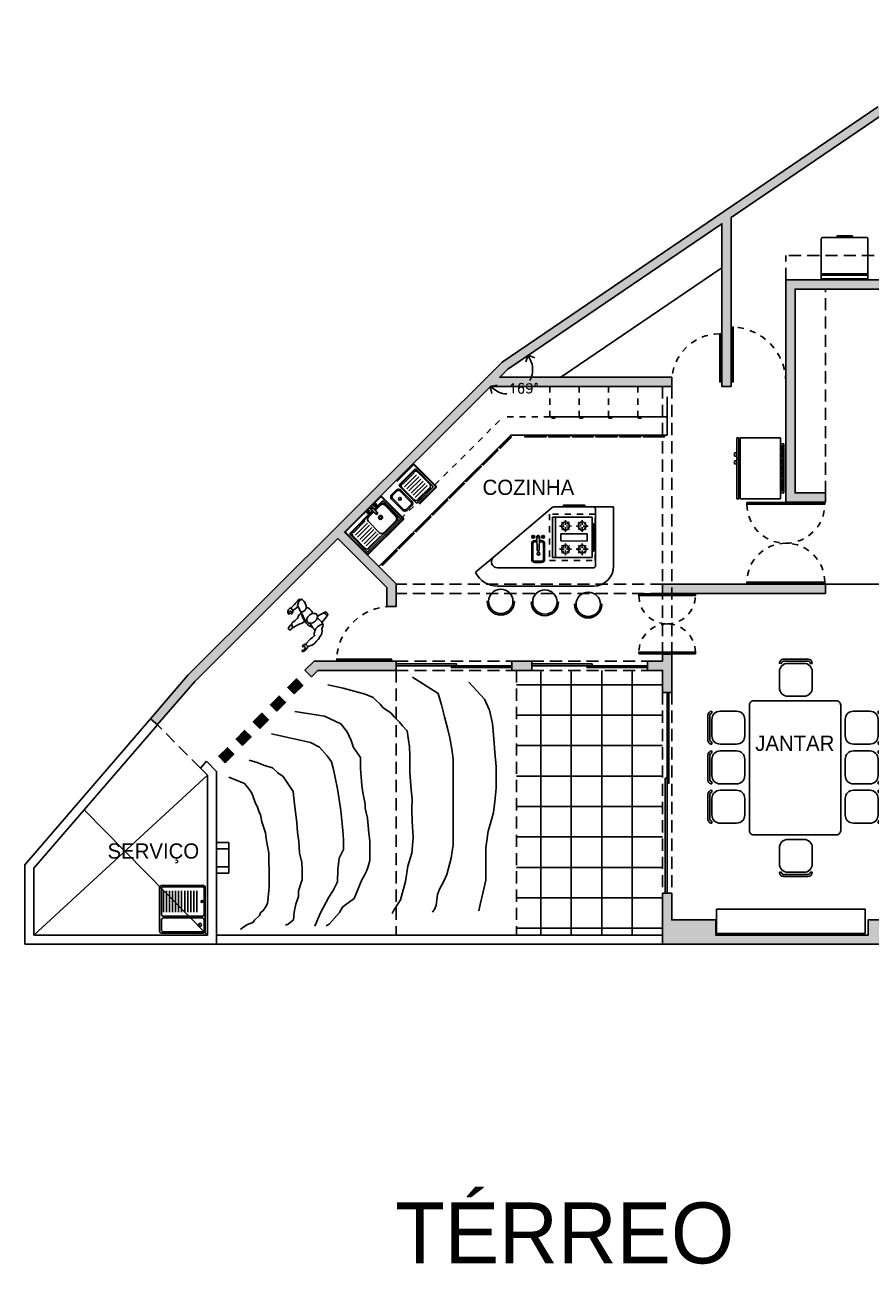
# Model space of a CAD drawing. Extents: x 2414.5 to 2499.6, y 2435.1 to 2467.4.
# Drawn here: x 2414.46 to 2428.36, y 2435.08 to 2455.44 of the extents above; entities that cross this region are included whole.
import ezdxf

# ---------------------------------------------------------------- set-up
doc = ezdxf.new("R2010")
doc.units = 0
doc.header["$LTSCALE"] = 4
doc.header["$MEASUREMENT"] = 0
doc.header["$PDMODE"] = 35
doc.header["$PDSIZE"] = 0.24
doc.linetypes.add('HIDDEN2', pattern=[0.1875, 0.125, -0.0625])
doc.linetypes.add('OCULTA1', pattern=[0.15, 0.1, -0.05])
doc.layers.get('0').update_dxf_attribs({"linetype": 'CONTINUOUS'})
doc.layers.get('Defpoints').update_dxf_attribs({"linetype": 'CONTINUOUS'})
for name, color, linetype in [('AMBIENTE', 7, 'CONTINUOUS'), ('calidad', 251, 'CONTINUOUS'), ('cotas', 7, 'CONTINUOUS'), ('MOBI', 7, 'CONTINUOUS'), ('MUE', 7, 'CONTINUOUS'), ('MUEBLES', 7, 'CONTINUOUS'), ('Muros', 2, 'CONTINUOUS'), ('Pisos', 8, 'CONTINUOUS'), ('PUERTA', 7, 'CONTINUOUS'), ('SANI', 7, 'CONTINUOUS')]:
    doc.layers.add(name, color=color, linetype=linetype)
doc.styles.add('INCESED901 NDLT BT', font='')
doc.styles.add('ROMANS', font='ROMANS.SHX')
doc.styles.get('INCESED901 NDLT BT').set_extended_font_data('Incised901 NdIt BT')
doc.dimstyles.new('1-100', dxfattribs={"dimtxt": 0.16, "dimasz": 0.16, "dimexe": 0, "dimexo": 0, "dimgap": 0.05, "dimtad": 0, "dimtih": 1, "dimtoh": 1, "dimzin": 1, "dimdsep": 46, "dimtxsty": 'ROMANS', "dimblk": 'OPEN90', "dimcen": 0, "dimse1": 1, "dimse2": 1, "dimclrd": 7, "dimclre": 7, "dimclrt": 2, "dimadec": 0, "dimazin": 0, "dimtfac": 1, "dimtofl": 0, "dimtmove": 0, "dimatfit": 3, "dimldrblk": 'OPEN90', "dimfxl": 1, "dimtolj": 1, "dimtzin": 1, "dimarcsym": 0})

# ---------------------------------------------------------------- blocks, each defined once
blk = doc.blocks.new('CHAIR')
at = {"layer": 'MOBI'}
for p, q in [((0.574, -0.186), (0.551, -0.21)), ((0.574, -0.186), (0.551, -0.21)), ((0.551, -0.258), (0.267, -0.547)), ((0.267, -0.547), (0.551, -0.258)), ((0.575, -0.282), (0.291, -0.57)), ((0.291, -0.57), (0.575, -0.282)), ((0.196, -0.571), (0.219, -0.547)), ((0.196, -0.571), (0.219, -0.547))]:
    blk.add_line(p, q, dxfattribs=at)
for points in [[(-0.093, -0.287, -0.414214), (-0.095, -0.096), (0.095, 0.096, -0.414214), (0.286, 0.098), (0.478, -0.092, -0.414214), (0.48, -0.282), (0.29, -0.475, -0.414214), (0.099, -0.476)], [(0.286, 0.098, 0.414214), (0.095, 0.096), (-0.095, -0.096, 0.414214), (-0.093, -0.287), (0.099, -0.476, 0.414214), (0.29, -0.475), (0.48, -0.282, 0.414214), (0.478, -0.092)]]:
    blk.add_lwpolyline(points, format="xyb", close=True, dxfattribs=at)
for centre, radius, start, end in [((0.527, -0.234), 0.0675, 315.4707, 45.4707), ((0.527, -0.234), 0.0675, 315.4707, 45.4707), ((0.527, -0.234), 0.0338, 315.4707, 45.4707), ((0.527, -0.234), 0.0338, 315.4707, 45.4707), ((0.243, -0.523), 0.0675, 225.4707, 315.4707), ((0.243, -0.523), 0.0675, 225.4707, 315.4707), ((0.243, -0.523), 0.0338, 225.4707, 315.4707), ((0.243, -0.523), 0.0338, 225.4707, 315.4707)]:
    blk.add_arc(centre, radius, start, end, dxfattribs=at)
blk = doc.blocks.new('_OPEN90')
at = {"color": 0, "linetype": 'ByBlock'}
for p, q in [((0, 0), (-1, 0)), ((-0.5, 0.5), (0, 0)), ((0, 0), (-0.5, -0.5))]:
    blk.add_line(p, q, dxfattribs=at)
blk = doc.blocks.new('*D11')
at = {"layer": 'cotas', "color": 7}
for start, end in [(333.203, 11.4677), (247.6417, 267.7124)]:
    blk.add_arc((2422.395, 2449.783), 0.406, start, end, dxfattribs=at)
at = {"layer": 'Defpoints', "color": 0}
for p in [(2428.543, 2453.961), (2422.395, 2449.783), (2422.395, 2449.783), (2422.475, 2449.385), (2419.605, 2447.002)]:
    blk.add_point(p, dxfattribs=at)
at = {"layer": 'cotas', "color": 7, "xscale": 0.16, "yscale": 0.16, "zscale": 0.16}
for p, rotation in [((2422.731, 2450.011), 112.8315136398178), ((2422.107, 2449.497), 146.2778838173622)]:
    blk.add_blockref('_OPEN90', p, dxfattribs=dict(at, rotation=rotation))
at = {"layer": 'cotas', "color": 2, "insert": (2422.653, 2449.47), "char_height": 0.16, "attachment_point": 5, "style": 'ROMANS'}
blk.add_mtext('\\A1;169°', dxfattribs=at)
blk = doc.blocks.new('Man-plan')
for points in [[(0.451, 0.661), (0.473, 0.663), (0.506, 0.667), (0.534, 0.665), (0.56, 0.664), (0.631, 0.677), (0.652, 0.683), (0.65, 0.722), (0.648, 0.732), (0.587, 0.756), (0.564, 0.763), (0.526, 0.765), (0.488, 0.756), (0.448, 0.752), (0.423, 0.746), (0.406, 0.738), (0.352, 0.723), (0.33, 0.706), (0.304, 0.687), (0.288, 0.66), (0.269, 0.648), (0.245, 0.634), (0.228, 0.621), (0.224, 0.608)], [(0.224, 0.608), (0.243, 0.599), (0.276, 0.59), (0.32, 0.59), (0.358, 0.591), (0.377, 0.602), (0.386, 0.607), (0.395, 0.61), (0.414, 0.619), (0.426, 0.63), (0.442, 0.644), (0.451, 0.661), (0.445, 0.677)], [(0.697, 0.751), (0.671, 0.741), (0.648, 0.732)], [(0.697, 0.751), (0.719, 0.752), (0.739, 0.75), (0.76, 0.745), (0.773, 0.734), (0.768, 0.723), (0.757, 0.722), (0.745, 0.731), (0.715, 0.733), (0.699, 0.723), (0.689, 0.703), (0.689, 0.703), (0.689, 0.69), (0.697, 0.68), (0.714, 0.684), (0.718, 0.682), (0.719, 0.677), (0.705, 0.668), (0.688, 0.665), (0.673, 0.669), (0.66, 0.675), (0.652, 0.683)], [(0.083, 0.553), (0.059, 0.544), (0.053, 0.517), (0.063, 0.483), (0.091, 0.479)], [(0.083, 0.553), (0.138, 0.565), (0.22, 0.581)], [(0.083, 0.553), (0.085, 0.515), (0.091, 0.479), (0.139, 0.468), (0.162, 0.462), (0.184, 0.458), (0.21, 0.456), (0.211, 0.456)], [(0.224, 0.608), (0.22, 0.567), (0.221, 0.535), (0.226, 0.497), (0.229, 0.472)], [(0.386, 0.607), (0.385, 0.579), (0.388, 0.547), (0.385, 0.517), (0.384, 0.517), (0.378, 0.467)], [(0.388, 0.535), (0.411, 0.495), (0.423, 0.459), (0.423, 0.415), (0.42, 0.363), (0.402, 0.291), (0.384, 0.26)], [(0.253, 0.228), (0.224, 0.171), (0.218, 0.128), (0.22, 0.087), (0.224, 0.071), (0.256, 0.068), (0.287, 0.071), (0.287, 0.071), (0.314, 0.086), (0.346, 0.109), (0.35, 0.127), (0.37, 0.222), (0.344, 0.241), (0.299, 0.245), (0.255, 0.228)], [(0.253, 0.23), (0.24, 0.248), (0.228, 0.274), (0.224, 0.324), (0.236, 0.372)], [(0.39, 0.4), (0.402, 0.376), (0.401, 0.354), (0.396, 0.321), (0.384, 0.294), (0.384, 0.26), (0.37, 0.222)], [(0.42, 0.381), (0.452, 0.378), (0.452, 0.378), (0.49, 0.369), (0.506, 0.366), (0.522, 0.36), (0.542, 0.357), (0.569, 0.346), (0.586, 0.345), (0.608, 0.343), (0.625, 0.341), (0.625, 0.341), (0.629, 0.319), (0.629, 0.306), (0.62, 0.286), (0.605, 0.268), (0.577, 0.265), (0.553, 0.266), (0.538, 0.269), (0.486, 0.268), (0.475, 0.266), (0.453, 0.254), (0.434, 0.246), (0.414, 0.243), (0.392, 0.243), (0.38, 0.248)], [(0.628, 0.326), (0.642, 0.331), (0.669, 0.334), (0.696, 0.334), (0.706, 0.322), (0.708, 0.302), (0.692, 0.289), (0.648, 0.277), (0.648, 0.277), (0.627, 0.281), (0.614, 0.278)], [(0.351, 0.127), (0.41, 0.124), (0.443, 0.122), (0.455, 0.112), (0.455, 0.098), (0.451, 0.083), (0.445, 0.068), (0.42, 0.066), (0.404, 0.066), (0.388, 0.065), (0.388, 0.065), (0.372, 0.062), (0.34, 0.056), (0.308, 0.053), (0.264, 0.049), (0.226, 0.071)], [(0.452, 0.114), (0.475, 0.139), (0.496, 0.147), (0.507, 0.149), (0.513, 0.141), (0.513, 0.141), (0.501, 0.134), (0.49, 0.127), (0.486, 0.12), (0.487, 0.11), (0.494, 0.102), (0.508, 0.1), (0.52, 0.102), (0.528, 0.111), (0.534, 0.124), (0.545, 0.123), (0.546, 0.111), (0.543, 0.1), (0.537, 0.089), (0.528, 0.077), (0.507, 0.064), (0.479, 0.059), (0.46, 0.063), (0.446, 0.072)]]:
    blk.add_lwpolyline(points)
blk.add_ellipse((0.297, 0.423), major_axis=(0.0987, -0.0008), ratio=0.694695)
blk = doc.blocks.new('FRIG')
at = {"layer": 'MUE'}
for p, q in [((0, 0.65), (0, 0.05)), ((1, 0.65), (0, 0.65)), ((1, 0.05), (1, 0.65)), ((0, 0.05), (1, 0.05)), ((0.02, 0.05), (0.02, 0.03)), ((0.313, 0.05), (0.313, 0.03)), ((0.333, 0.03), (0.333, 0)), ((0.343, 0.03), (0.343, 0)), ((0.363, 0.05), (0.363, 0.03)), ((0.98, 0.03), (0.98, 0.05))]:
    blk.add_line(p, q, dxfattribs=at)
for points in [[(0.9, 0.65), (0.9, 0.701), (0.1, 0.701), (0.1, 0.65)], [(0, 0.03), (0, 0), (0.333, 0)], [(0.333, 0.03), (0, 0.03)], [(0.298, 0), (0.298, -0.035), (0.248, -0.035), (0.248, 0)], [(0.343, 0), (1, 0), (1, 0.03), (0.343, 0.03)], [(0.378, 0), (0.378, -0.035), (0.428, -0.035), (0.428, 0)]]:
    blk.add_lwpolyline(points, dxfattribs=at)
for points in [[(0.209, 0.685), (0.134, 0.685, 1), (0.134, 0.67), (0.209, 0.67, 1), (0.209, 0.685)], [(0.316, 0.685), (0.241, 0.685, 1), (0.241, 0.67), (0.316, 0.67, 1), (0.316, 0.685)], [(0.429, 0.685), (0.354, 0.685, 1), (0.354, 0.67), (0.429, 0.67, 1), (0.429, 0.685)], [(0.463, 0.685), (0.537, 0.685, -1), (0.537, 0.67), (0.463, 0.67, -1), (0.463, 0.685)], [(0.571, 0.685), (0.646, 0.685, -1), (0.646, 0.67), (0.571, 0.67, -1), (0.571, 0.685)], [(0.684, 0.685), (0.759, 0.685, -1), (0.759, 0.67), (0.684, 0.67, -1), (0.684, 0.685)], [(0.791, 0.685), (0.866, 0.685, -1), (0.866, 0.67), (0.791, 0.67, -1), (0.791, 0.685)]]:
    blk.add_lwpolyline(points, format="xyb", dxfattribs=at)
blk = doc.blocks.new('EST')
for p, q in [((9.543, 13.332), (9.074, 12.863)), ((9.129, 12.96), (9.446, 13.277)), ((9.138, 12.951), (9.455, 13.268)), ((9.446, 13.235), (9.434, 13.247)), ((9.452, 13.241), (9.44, 13.253)), ((9.455, 13.268), (9.446, 13.277)), ((9.543, 13.332), (10.002, 12.873)), ((9.323, 12.999), (9.407, 13.083)), ((9.407, 13.083), (9.713, 12.776)), ((9.524, 13.121), (9.473, 13.122)), ((9.494, 13.188), (9.549, 13.133)), ((9.494, 13.188), (9.549, 13.133)), ((9.494, 13.051), (9.549, 13.106)), ((9.561, 13.081), (9.56, 13.03)), ((9.564, 13.158), (9.565, 13.209)), ((9.631, 13.188), (9.576, 13.133)), ((9.631, 13.051), (9.576, 13.106)), ((9.601, 13.118), (9.652, 13.117)), ((9.074, 12.863), (9.533, 12.404)), ((9.138, 12.951), (9.129, 12.96)), ((9.165, 12.954), (9.153, 12.966)), ((9.171, 12.96), (9.159, 12.972)), ((9.254, 12.848), (9.202, 12.847)), ((9.224, 12.918), (9.279, 12.863)), ((9.224, 12.918), (9.279, 12.863)), ((9.224, 12.781), (9.279, 12.836)), ((9.291, 12.888), (9.289, 12.939)), ((9.361, 12.918), (9.305, 12.863)), ((9.361, 12.781), (9.305, 12.836)), ((9.629, 12.692), (9.323, 12.999)), ((9.331, 12.851), (9.382, 12.852)), ((9.5, 12.437), (9.969, 12.906)), ((9.533, 12.404), (10.002, 12.873)), ((9.718, 12.927), (9.667, 12.928)), ((9.688, 12.994), (9.743, 12.939)), ((9.688, 12.994), (9.743, 12.939)), ((9.688, 12.857), (9.743, 12.912)), ((9.755, 12.887), (9.754, 12.836)), ((9.758, 12.964), (9.759, 13.015)), ((9.825, 12.994), (9.77, 12.939)), ((9.825, 12.857), (9.77, 12.912)), ((9.795, 12.924), (9.846, 12.923)), ((9.293, 12.811), (9.295, 12.76)), ((9.448, 12.654), (9.396, 12.652)), ((9.418, 12.724), (9.473, 12.668)), ((9.418, 12.724), (9.473, 12.668)), ((9.418, 12.587), (9.473, 12.642)), ((9.485, 12.694), (9.483, 12.745)), ((9.555, 12.724), (9.5, 12.668)), ((9.555, 12.587), (9.5, 12.642)), ((9.525, 12.656), (9.576, 12.658)), ((9.713, 12.776), (9.629, 12.692)), ((9.488, 12.617), (9.489, 12.565))]:
    blk.add_line(p, q)
for centre in [(9.562, 13.12), (9.292, 12.849), (9.757, 12.926), (9.486, 12.655)]:
    blk.add_circle(centre, 0.0659)
blk = doc.blocks.new('TARJA')
at = {"layer": 'MUEBLES'}
for p, q in [((-0.051, -0.112), (-0.329, -0.112)), ((-0.051, -0.112), (-0.329, -0.112)), ((-0.051, -0.112), (-0.329, -0.112)), ((-0.051, -0.162), (-0.329, -0.162)), ((-0.051, -0.162), (-0.329, -0.162)), ((-0.051, -0.162), (-0.329, -0.162)), ((-0.051, -0.212), (-0.329, -0.212)), ((-0.051, -0.212), (-0.329, -0.212)), ((-0.051, -0.212), (-0.329, -0.212)), ((-0.051, -0.262), (-0.329, -0.262)), ((-0.051, -0.262), (-0.329, -0.262)), ((-0.051, -0.262), (-0.329, -0.262)), ((-0.051, -0.312), (-0.329, -0.312)), ((-0.051, -0.312), (-0.329, -0.312)), ((-0.051, -0.312), (-0.329, -0.312)), ((-0.051, -0.362), (-0.329, -0.362)), ((-0.051, -0.362), (-0.329, -0.362)), ((-0.051, -0.362), (-0.329, -0.362)), ((-0.051, -0.412), (-0.329, -0.412)), ((-0.051, -0.412), (-0.329, -0.412)), ((-0.051, -0.412), (-0.329, -0.412)), ((-0.051, -0.462), (-0.329, -0.462)), ((-0.051, -0.462), (-0.329, -0.462)), ((-0.051, -0.462), (-0.329, -0.462))]:
    blk.add_line(p, q, dxfattribs=at)
for points in [[(0.403, 0), (-0.402, 0, 0.414214), (-0.422, -0.02), (-0.422, -0.515, 0.414214), (-0.402, -0.535), (0.403, -0.535, 0.414214), (0.423, -0.515), (0.423, -0.02, 0.414214)], [(0.403, 0), (-0.402, 0, 0.414214), (-0.422, -0.02), (-0.422, -0.515, 0.414214), (-0.402, -0.535), (0.403, -0.535, 0.414214), (0.423, -0.515), (0.423, -0.02, 0.414214)], [(0.403, 0), (-0.402, 0, 0.414214), (-0.422, -0.02), (-0.422, -0.515, 0.414214), (-0.402, -0.535), (0.403, -0.535, 0.414214), (0.423, -0.515), (0.423, -0.02, 0.414214)], [(0.403, -0.01), (-0.402, -0.01, 0.414214), (-0.412, -0.02), (-0.412, -0.515, 0.414214), (-0.402, -0.525), (0.403, -0.525, 0.414214), (0.413, -0.515), (0.413, -0.02, 0.414214)], [(0.403, -0.01), (-0.402, -0.01, 0.414214), (-0.412, -0.02), (-0.412, -0.515, 0.414214), (-0.402, -0.525), (0.403, -0.525, 0.414214), (0.413, -0.515), (0.413, -0.02, 0.414214)], [(0.403, -0.01), (-0.402, -0.01, 0.414214), (-0.412, -0.02), (-0.412, -0.515, 0.414214), (-0.402, -0.525), (0.403, -0.525, 0.414214), (0.413, -0.515), (0.413, -0.02, 0.414214)], [(0.191, -0.042), (0.183, -0.157, -0.932992), (0.152, -0.157), (0.144, -0.042, -1.071821)], [(0.191, -0.042), (0.183, -0.157, -0.932992), (0.152, -0.157), (0.144, -0.042, -1.071821)], [(0.191, -0.042), (0.183, -0.157, -0.932992), (0.152, -0.157), (0.144, -0.042, -1.071821)]]:
    blk.add_lwpolyline(points, format="xyb", close=True, dxfattribs=at)
for points in [[(0.146, -0.077), (-0.362, -0.077, 0.414214), (-0.387, -0.102), (-0.387, -0.475, 0.414214), (-0.362, -0.5), (0.363, -0.5, 0.414214), (0.388, -0.475), (0.388, -0.102, 0.414214), (0.363, -0.077), (0.189, -0.077, 0.414214)], [(0.146, -0.077), (-0.362, -0.077, 0.414214), (-0.387, -0.102), (-0.387, -0.475, 0.414214), (-0.362, -0.5), (0.363, -0.5, 0.414214), (0.388, -0.475), (0.388, -0.102, 0.414214), (0.363, -0.077), (0.189, -0.077, 0.414214)], [(0.146, -0.077), (-0.362, -0.077, 0.414214), (-0.387, -0.102), (-0.387, -0.475, 0.414214), (-0.362, -0.5), (0.363, -0.5, 0.414214), (0.388, -0.475), (0.388, -0.102, 0.414214), (0.363, -0.077), (0.189, -0.077, 0.414214)], [(0.147, -0.09), (-0.322, -0.09, 0.414214), (-0.372, -0.14), (-0.372, -0.425, 0.414214), (-0.322, -0.475), (0.323, -0.475, 0.414214), (0.373, -0.425), (0.373, -0.14, 0.414214), (0.323, -0.09), (0.188, -0.09, 0.414214)], [(0.147, -0.09), (-0.322, -0.09, 0.414214), (-0.372, -0.14), (-0.372, -0.425, 0.414214), (-0.322, -0.475), (0.323, -0.475, 0.414214), (0.373, -0.425), (0.373, -0.14, 0.414214), (0.323, -0.09), (0.188, -0.09, 0.414214)], [(0.147, -0.09), (-0.322, -0.09, 0.414214), (-0.372, -0.14), (-0.372, -0.425, 0.414214), (-0.322, -0.475), (0.323, -0.475, 0.414214), (0.373, -0.425), (0.373, -0.14, 0.414214), (0.323, -0.09), (0.188, -0.09, 0.414214)], [(0.187, -0.105), (0.308, -0.105, -0.414214), (0.358, -0.155), (0.358, -0.415, -0.414214), (0.308, -0.465), (0.028, -0.465, -0.414214), (-0.022, -0.415), (-0.022, -0.155, -0.414214), (0.028, -0.105), (0.148, -0.105, -0.414214)], [(0.187, -0.105), (0.308, -0.105, -0.414214), (0.358, -0.155), (0.358, -0.415, -0.414214), (0.308, -0.465), (0.028, -0.465, -0.414214), (-0.022, -0.415), (-0.022, -0.155, -0.414214), (0.028, -0.105), (0.148, -0.105, -0.414214)], [(0.187, -0.105), (0.308, -0.105, -0.414214), (0.358, -0.155), (0.358, -0.415, -0.414214), (0.308, -0.465), (0.028, -0.465, -0.414214), (-0.022, -0.415), (-0.022, -0.155, -0.414214), (0.028, -0.105), (0.148, -0.105, -0.414214)]]:
    blk.add_lwpolyline(points, format="xyb", dxfattribs=at)
for centre, radius in [((0.087, -0.04), 0.024), ((0.087, -0.04), 0.024), ((0.087, -0.04), 0.024), ((0.087, -0.04), 0.0137), ((0.087, -0.04), 0.0137), ((0.087, -0.04), 0.0137), ((0.167, -0.04), 0.0116), ((0.167, -0.04), 0.0116), ((0.167, -0.04), 0.0116), ((0.248, -0.04), 0.024), ((0.248, -0.04), 0.024), ((0.248, -0.04), 0.024), ((0.248, -0.04), 0.0137), ((0.248, -0.04), 0.0137), ((0.248, -0.04), 0.0137), ((0.167, -0.248), 0.0323), ((0.167, -0.248), 0.0323), ((0.167, -0.248), 0.0323), ((0.167, -0.248), 0.0231), ((0.167, -0.248), 0.0231), ((0.167, -0.248), 0.0231)]:
    blk.add_circle(centre, radius, dxfattribs=at)

msp = doc.modelspace()

# ---------------------------------------------------------------- hatches: boundary and pattern name
at = {"layer": 'calidad'}
h = msp.add_hatch(color=256, dxfattribs=at)
edge = h.paths.add_edge_path()
edge.add_line((2427.611, 2447.6), (2427.611, 2447.75))
edge.add_line((2427.611, 2447.75), (2427.111, 2447.75))
edge.add_line((2427.111, 2447.75), (2427.111, 2451.1))
edge.add_line((2427.111, 2451.1), (2429.461, 2451.1))
edge.add_arc((2433.461, 2451.1), 4, 90, 180, ccw=False)
edge.add_line((2433.461, 2455.1), (2435.561, 2455.1))
edge.add_line((2435.561, 2455.1), (2435.561, 2455.25))
edge.add_line((2435.561, 2455.25), (2433.611, 2455.25))
edge.add_line((2433.611, 2455.25), (2433.611, 2455.44))
edge.add_line((2433.611, 2455.44), (2433.461, 2455.44))
edge.add_line((2433.461, 2455.44), (2433.461, 2455.25))
edge.add_arc((2433.461, 2451.1), 4.15, 90, 164.5483)
edge.add_line((2429.461, 2452.205), (2429.461, 2453.475))
edge.add_line((2429.461, 2453.475), (2429.311, 2453.475))
edge.add_line((2429.311, 2453.475), (2429.311, 2451.25))
edge.add_line((2429.311, 2451.25), (2426.961, 2451.25))
edge.add_line((2426.961, 2451.25), (2426.961, 2447.75))
edge.add_line((2426.961, 2447.75), (2426.961, 2447.6))
edge.add_line((2426.961, 2447.6), (2427.611, 2447.6))
for points in [[(2416.637, 2443.941), (2416.524, 2444.039), (2417.141, 2444.757), (2422.299, 2449.899), (2428.469, 2454.092), (2429.461, 2454.542), (2429.461, 2454.174), (2429.013, 2454.174), (2428.542, 2453.96), (2426.061, 2452.274), (2426.061, 2449.499), (2425.911, 2449.499), (2425.911, 2452.172), (2422.394, 2449.783), (2422.26, 2449.649), (2425.086, 2449.649), (2425.086, 2449.499), (2422.11, 2449.499), (2419.711, 2447.108), (2420.558, 2446.258), (2420.558, 2445.887), (2420.408, 2445.887), (2420.408, 2446.196), (2419.605, 2447.002), (2417.251, 2444.655)], [(2424.936, 2446.25), (2427.611, 2446.25), (2427.611, 2446.1), (2424.936, 2446.1)], [(2424.936, 2444.987), (2424.936, 2445.1), (2425.086, 2445.1), (2425.086, 2444.987), (2425.086, 2444.475), (2424.936, 2444.475), (2424.936, 2444.837), (2424.686, 2444.837), (2424.686, 2444.987)], [(2419.275, 2444.837), (2420.559, 2444.837), (2420.559, 2444.987), (2419.213, 2444.987), (2419.063, 2444.838), (2419.169, 2444.731)], [(2422.459, 2444.837), (2422.786, 2444.837), (2422.786, 2444.987), (2422.459, 2444.987)], [(2418.886, 2444.449), (2419.027, 2444.59), (2418.921, 2444.696), (2418.78, 2444.555)], [(2418.602, 2444.166), (2418.744, 2444.308), (2418.638, 2444.414), (2418.496, 2444.273)], [(2418.319, 2443.884), (2418.461, 2444.025), (2418.355, 2444.131), (2418.213, 2443.99)], [(2418.036, 2443.602), (2418.177, 2443.743), (2418.071, 2443.849), (2417.93, 2443.708)], [(2417.753, 2443.319), (2417.894, 2443.46), (2417.788, 2443.567), (2417.647, 2443.425)], [(2437.536, 2440.487), (2437.536, 2440.337), (2424.936, 2440.337), (2424.936, 2441.175), (2425.086, 2441.175), (2425.086, 2440.737), (2425.811, 2440.737), (2425.811, 2440.487), (2428.311, 2440.487), (2428.311, 2440.737), (2429.086, 2440.737), (2429.086, 2440.487)]]:
    msp.add_hatch(color=256, dxfattribs=at).paths.add_polyline_path(points)

# ---------------------------------------------------------------- linework, layer by layer
at = {"layer": 'MUEBLES'}
for p, q in [((2423.266, 2449.65), (2425.911, 2451.447)), ((2423.086, 2449), (2425.011, 2449)), ((2423.386, 2448.7), (2425.011, 2448.7)), ((2420.663, 2447.889), (2420.86, 2448.085)), ((2420.663, 2447.889), (2420.86, 2448.085)), ((2420.663, 2447.889), (2420.86, 2448.085)), ((2420.699, 2447.853), (2420.896, 2448.05)), ((2420.699, 2447.853), (2420.896, 2448.05)), ((2420.699, 2447.853), (2420.896, 2448.05)), ((2420.734, 2447.818), (2420.931, 2448.014)), ((2420.734, 2447.818), (2420.931, 2448.014)), ((2420.734, 2447.818), (2420.931, 2448.014)), ((2420.769, 2447.783), (2420.966, 2447.979)), ((2420.769, 2447.783), (2420.966, 2447.979)), ((2420.769, 2447.783), (2420.966, 2447.979)), ((2420.805, 2447.747), (2421.002, 2447.944)), ((2420.805, 2447.747), (2421.002, 2447.944)), ((2420.805, 2447.747), (2421.002, 2447.944)), ((2420.84, 2447.712), (2421.037, 2447.908)), ((2420.84, 2447.712), (2421.037, 2447.908)), ((2420.84, 2447.712), (2421.037, 2447.908)), ((2420.875, 2447.676), (2421.072, 2447.873)), ((2420.875, 2447.676), (2421.072, 2447.873)), ((2420.875, 2447.676), (2421.072, 2447.873)), ((2420.911, 2447.641), (2421.107, 2447.837)), ((2420.911, 2447.641), (2421.107, 2447.837)), ((2420.911, 2447.641), (2421.107, 2447.837)), ((2423.802, 2447.521), (2424.132, 2447.521)), ((2424.132, 2446.551), (2424.132, 2447.521)), ((2422.154, 2446.691), (2421.865, 2446.447)), ((2422.225, 2446.221), (2423.802, 2446.221))]:
    msp.add_line(p, q, dxfattribs=at)
at = {"layer": 'MUEBLES', "color": 7, "linetype": 'OCULTA1', "ltscale": 0.2}
for p, q in [((2423.086, 2449), (2423.086, 2449.5)), ((2423.567, 2449), (2423.567, 2449.5)), ((2424.048, 2449), (2424.048, 2449.5)), ((2424.53, 2449), (2424.53, 2449.5)), ((2420.064, 2446.754), (2422.317, 2449)), ((2423.086, 2449), (2422.317, 2449))]:
    msp.add_line(p, q, dxfattribs=at)
at = {"layer": 'MUEBLES'}
for points in [[(2428.053, 2451.976), (2427.798, 2451.976)], [(2427.806, 2451.946), (2427.806, 2451.976)], [(2427.823, 2451.946), (2427.823, 2451.976)], [(2427.849, 2451.946), (2427.849, 2451.976)], [(2427.883, 2451.946), (2427.883, 2451.976)], [(2427.968, 2451.946), (2427.968, 2451.976)], [(2428.002, 2451.946), (2428.002, 2451.976)], [(2428.027, 2451.946), (2428.027, 2451.976)], [(2428.044, 2451.946), (2428.044, 2451.976)], [(2428.053, 2451.946), (2428.053, 2451.976)], [(2427.543, 2451.351), (2428.308, 2451.351)], [(2427.543, 2451.325), (2428.308, 2451.325)], [(2425.011, 2449.328), (2425.011, 2448.7), (2422.441, 2448.7), (2420.276, 2446.541)]]:
    msp.add_lwpolyline(points, dxfattribs=at)
for points in [[(2428.282, 2451.946), (2427.568, 2451.946, 0.414214), (2427.543, 2451.92), (2427.543, 2451.266), (2428.308, 2451.266), (2428.308, 2451.92, 0.414214)], [(2423.123, 2448.994, 0.414214), (2423.118, 2448.989), (2423.118, 2448.984, 0.414214), (2423.123, 2448.979), (2423.165, 2448.979, 0.414214), (2423.17, 2448.984), (2423.17, 2448.989, 0.414214), (2423.165, 2448.994)], [(2423.579, 2448.993, 0.414214), (2423.574, 2448.988), (2423.574, 2448.983, 0.414214), (2423.579, 2448.978), (2423.621, 2448.978, 0.414214), (2423.626, 2448.983), (2423.626, 2448.988, 0.414214), (2423.621, 2448.993)], [(2424.057, 2448.993, 0.414214), (2424.052, 2448.988), (2424.052, 2448.983, 0.414214), (2424.057, 2448.978), (2424.099, 2448.978, 0.414214), (2424.104, 2448.983), (2424.104, 2448.988, 0.414214), (2424.099, 2448.993)], [(2424.54, 2448.993, 0.414214), (2424.535, 2448.988), (2424.535, 2448.983, 0.414214), (2424.54, 2448.978), (2424.582, 2448.978, 0.414214), (2424.587, 2448.983), (2424.587, 2448.988, 0.414214), (2424.582, 2448.993)], [(2420.499, 2447.706), (2420.578, 2447.785, -0.414214), (2420.62, 2447.785), (2420.804, 2447.6, -0.414214), (2420.804, 2447.558), (2420.725, 2447.479, -0.414214), (2420.682, 2447.479), (2420.499, 2447.663, -0.414214)], [(2423.802, 2446.521, 0.414214), (2423.832, 2446.551), (2423.832, 2447.491, 0.414214), (2423.802, 2447.521), (2423.152, 2447.521, 0.17741), (2423.12, 2447.509), (2422.154, 2446.691, 0.668179), (2422.225, 2446.521)], [(2422.917, 2447.028), (2422.909, 2446.809, -0.932992), (2422.878, 2446.809), (2422.869, 2447.028, -1.071821)], [(2422.917, 2447.028), (2422.909, 2446.809, -0.932992), (2422.878, 2446.809), (2422.869, 2447.028, -1.071821)], [(2422.917, 2447.028), (2422.909, 2446.809, -0.932992), (2422.878, 2446.809), (2422.869, 2447.028, -1.071821)], [(2422.504, 2445.969), (2422.479, 2445.969, -1), (2422.079, 2445.969), (2422.054, 2445.969, 1)], [(2422.504, 2445.969), (2422.479, 2445.969, -1), (2422.079, 2445.969), (2422.054, 2445.969, 1)], [(2422.504, 2445.969), (2422.479, 2445.969, -1), (2422.079, 2445.969), (2422.054, 2445.969, 1)], [(2423.228, 2445.959), (2423.203, 2445.959, -1), (2422.803, 2445.959), (2422.778, 2445.959, 1)], [(2423.228, 2445.959), (2423.203, 2445.959, -1), (2422.803, 2445.959), (2422.778, 2445.959, 1)], [(2423.228, 2445.959), (2423.203, 2445.959, -1), (2422.803, 2445.959), (2422.778, 2445.959, 1)], [(2423.94, 2445.922), (2423.915, 2445.922, -1), (2423.515, 2445.922), (2423.49, 2445.922, 1)], [(2423.94, 2445.922), (2423.915, 2445.922, -1), (2423.515, 2445.922), (2423.49, 2445.922, 1)], [(2423.94, 2445.922), (2423.915, 2445.922, -1), (2423.515, 2445.922), (2423.49, 2445.922, 1)], [(2426.361, 2442.206, 0.414214), (2426.431, 2442.136), (2427.791, 2442.136, 0.414214), (2427.861, 2442.206), (2427.861, 2444.266, 0.414214), (2427.791, 2444.336), (2426.431, 2444.336, 0.414214), (2426.361, 2444.266)]]:
    msp.add_lwpolyline(points, format="xyb", close=True, dxfattribs=at)
for points in [[(2422.443, 2448.678), (2422.256, 2448.492), (2422.267, 2448.482), (2422.453, 2448.667)], [(2423.022, 2448.688), (2422.672, 2448.688), (2422.672, 2448.673), (2423.022, 2448.673)], [(2423.411, 2448.688), (2423.062, 2448.688), (2423.062, 2448.673), (2423.411, 2448.673)], [(2423.801, 2448.688), (2423.452, 2448.688), (2423.452, 2448.673), (2423.801, 2448.673)], [(2424.191, 2448.688), (2423.842, 2448.688), (2423.842, 2448.673), (2424.191, 2448.673)], [(2424.579, 2448.688), (2424.229, 2448.688), (2424.229, 2448.673), (2424.579, 2448.673)], [(2424.968, 2448.688), (2424.619, 2448.688), (2424.619, 2448.673), (2424.968, 2448.673)], [(2422.223, 2448.465), (2421.976, 2448.218), (2421.987, 2448.208), (2422.234, 2448.454)], [(2421.949, 2448.191), (2421.701, 2447.944), (2421.712, 2447.934), (2421.959, 2448.18)], [(2421.674, 2447.917), (2421.427, 2447.67), (2421.437, 2447.66), (2421.685, 2447.906)], [(2421.399, 2447.643), (2421.152, 2447.397), (2421.163, 2447.386), (2421.41, 2447.632)], [(2423.308, 2447.534), (2423.657, 2447.534), (2423.657, 2447.549), (2423.308, 2447.549)], [(2421.123, 2447.368), (2420.876, 2447.121), (2420.887, 2447.111), (2421.134, 2447.357)], [(2420.847, 2447.093), (2420.6, 2446.846), (2420.611, 2446.836), (2420.858, 2447.082)], [(2420.571, 2446.818), (2420.324, 2446.571), (2420.335, 2446.561), (2420.582, 2446.807)], [(2425.822, 2440.915), (2428.262, 2440.915), (2428.262, 2440.515), (2425.822, 2440.515)]]:
    msp.add_lwpolyline(points, close=True, dxfattribs=at)
for points in [[(2420.564, 2447.948), (2420.834, 2448.216, -0.414214), (2420.862, 2448.216), (2421.211, 2447.865, -0.414214), (2421.211, 2447.837), (2420.942, 2447.569)], [(2420.564, 2447.948), (2420.834, 2448.216, -0.414214), (2420.862, 2448.216), (2421.211, 2447.865, -0.414214), (2421.211, 2447.837), (2420.942, 2447.569)], [(2420.564, 2447.948), (2420.834, 2448.216, -0.414214), (2420.862, 2448.216), (2421.211, 2447.865, -0.414214), (2421.211, 2447.837), (2420.942, 2447.569)], [(2420.572, 2447.941), (2420.841, 2448.209, -0.414214), (2420.855, 2448.209), (2421.204, 2447.858, -0.414214), (2421.204, 2447.844), (2420.935, 2447.576)], [(2420.572, 2447.941), (2420.841, 2448.209, -0.414214), (2420.855, 2448.209), (2421.204, 2447.858, -0.414214), (2421.204, 2447.844), (2420.935, 2447.576)], [(2420.572, 2447.941), (2420.841, 2448.209, -0.414214), (2420.855, 2448.209), (2421.204, 2447.858, -0.414214), (2421.204, 2447.844), (2420.935, 2447.576)], [(2420.86, 2448.133), (2420.619, 2447.893, 0.414214), (2420.619, 2447.858), (2420.882, 2447.594, 0.414214), (2420.917, 2447.594), (2421.158, 2447.834)], [(2420.619, 2447.893), (2420.86, 2448.133, -0.414214), (2420.895, 2448.133), (2421.158, 2447.869, -0.414214), (2421.158, 2447.834), (2420.917, 2447.594)], [(2420.619, 2447.893), (2420.86, 2448.133, -0.414214), (2420.895, 2448.133), (2421.158, 2447.869, -0.414214), (2421.158, 2447.834), (2420.917, 2447.594)], [(2420.619, 2447.893), (2420.86, 2448.133, -0.414214), (2420.895, 2448.133), (2421.158, 2447.869, -0.414214), (2421.158, 2447.834), (2420.917, 2447.594)], [(2420.84, 2448.096), (2420.656, 2447.912, 0.414214), (2420.656, 2447.842), (2420.857, 2447.64, 0.414214), (2420.928, 2447.64), (2421.112, 2447.823)], [(2420.656, 2447.912), (2420.84, 2448.096, -0.414214), (2420.911, 2448.096), (2421.112, 2447.894, -0.414214), (2421.112, 2447.823), (2420.928, 2447.64)], [(2420.656, 2447.912), (2420.84, 2448.096, -0.414214), (2420.911, 2448.096), (2421.112, 2447.894, -0.414214), (2421.112, 2447.823), (2420.928, 2447.64)], [(2420.656, 2447.912), (2420.84, 2448.096, -0.414214), (2420.911, 2448.096), (2421.112, 2447.894, -0.414214), (2421.112, 2447.823), (2420.928, 2447.64)], [(2420.485, 2447.72), (2420.564, 2447.799, -0.414214), (2420.634, 2447.799), (2420.818, 2447.615, -0.414214), (2420.818, 2447.544), (2420.739, 2447.465, -0.414214), (2420.668, 2447.465), (2420.485, 2447.649, -0.414214), (2420.485, 2447.72), (2420.485, 2447.72, -0.414214)], [(2420.485, 2447.72), (2420.564, 2447.799, -0.414214), (2420.634, 2447.799), (2420.818, 2447.615, -0.414214), (2420.818, 2447.544), (2420.739, 2447.465, -0.414214), (2420.668, 2447.465), (2420.485, 2447.649, -0.414214), (2420.485, 2447.72), (2420.485, 2447.72, -0.414214)], [(2420.485, 2447.72), (2420.564, 2447.799, -0.414214), (2420.634, 2447.799), (2420.818, 2447.615, -0.414214), (2420.818, 2447.544), (2420.739, 2447.465, -0.414214), (2420.668, 2447.465), (2420.485, 2447.649, -0.414214), (2420.485, 2447.72), (2420.485, 2447.72, -0.414214)], [(2422.948, 2446.609), (2422.837, 2446.609, -0.414214), (2422.787, 2446.659), (2422.787, 2446.919, -0.414214), (2422.837, 2446.969), (2422.872, 2446.969)], [(2422.948, 2446.609), (2422.837, 2446.609, -0.414214), (2422.787, 2446.659), (2422.787, 2446.919, -0.414214), (2422.837, 2446.969), (2422.872, 2446.969)], [(2422.948, 2446.609), (2422.837, 2446.609, -0.414214), (2422.787, 2446.659), (2422.787, 2446.919, -0.414214), (2422.837, 2446.969), (2422.872, 2446.969)], [(2422.914, 2446.949), (2422.948, 2446.949, -0.414214), (2422.978, 2446.919), (2422.978, 2446.659, -0.414214), (2422.948, 2446.629), (2422.837, 2446.629, -0.414214), (2422.807, 2446.659), (2422.807, 2446.919, -0.414214), (2422.837, 2446.949), (2422.872, 2446.949)], [(2422.915, 2446.969), (2422.948, 2446.969, -0.414214), (2422.998, 2446.919), (2422.998, 2446.659, -0.414214), (2422.948, 2446.609), (2422.948, 2446.609)], [(2422.915, 2446.969), (2422.948, 2446.969, -0.414214), (2422.998, 2446.919), (2422.998, 2446.659, -0.414214), (2422.948, 2446.609), (2422.948, 2446.609)], [(2422.915, 2446.969), (2422.948, 2446.969, -0.414214), (2422.998, 2446.919), (2422.998, 2446.659, -0.414214), (2422.948, 2446.609), (2422.948, 2446.609)]]:
    msp.add_lwpolyline(points, format="xyb", dxfattribs=at)
at = {"layer": 'MUEBLES', "color": 7, "linetype": 'OCULTA1', "ltscale": 0.2}
msp.add_lwpolyline([(2423.829, 2447.403), (2423.08, 2447.403), (2423.08, 2446.639), (2423.829, 2446.639)], close=True, dxfattribs=at)
at = {"layer": 'MUEBLES'}
for centre, radius in [((2420.622, 2447.653), 0.0231), ((2422.813, 2447.03), 0.024), ((2422.813, 2447.03), 0.024), ((2422.813, 2447.03), 0.024), ((2422.813, 2447.03), 0.0137), ((2422.813, 2447.03), 0.0137), ((2422.813, 2447.03), 0.0137), ((2422.893, 2447.03), 0.0116), ((2422.893, 2447.03), 0.0116), ((2422.893, 2447.03), 0.0116), ((2422.973, 2447.03), 0.024), ((2422.973, 2447.03), 0.024), ((2422.973, 2447.03), 0.024), ((2422.973, 2447.03), 0.0137), ((2422.973, 2447.03), 0.0137), ((2422.973, 2447.03), 0.0137), ((2422.899, 2446.753), 0.0231), ((2422.279, 2445.969), 0.2), ((2422.279, 2445.969), 0.2), ((2422.279, 2445.969), 0.2), ((2423.003, 2445.959), 0.2), ((2423.003, 2445.959), 0.2), ((2423.003, 2445.959), 0.2), ((2423.715, 2445.922), 0.2), ((2423.715, 2445.922), 0.2), ((2423.715, 2445.922), 0.2)]:
    msp.add_circle(centre, radius, dxfattribs=at)
for centre, radius, start, end in [((2423.802, 2446.551), 0.33, 270, 0), ((2422.225, 2446.621), 0.4, 205.8142, 270)]:
    msp.add_arc(centre, radius, start, end, dxfattribs=at)
at = {"layer": 'Muros', "color": 7, "linetype": 'OCULTA1', "ltscale": 0.5}
for p, q in [((2429.311, 2451.65), (2426.961, 2451.65)), ((2426.961, 2451.25), (2426.961, 2451.65)), ((2427.611, 2447.75), (2427.611, 2451.1)), ((2424.936, 2445.1), (2424.936, 2449.5)), ((2425.086, 2445.1), (2425.086, 2449.5)), ((2424.936, 2446.25), (2420.559, 2446.25)), ((2424.936, 2446.1), (2420.559, 2446.1)), ((2420.559, 2444.987), (2422.459, 2444.987)), ((2420.559, 2444.837), (2420.559, 2440.487)), ((2420.559, 2444.837), (2422.459, 2444.837)), ((2422.536, 2444.837), (2422.536, 2440.487)), ((2422.786, 2444.987), (2424.686, 2444.987)), ((2422.786, 2444.837), (2424.686, 2444.837)), ((2424.936, 2444.475), (2424.936, 2441.175)), ((2425.086, 2444.475), (2425.086, 2441.175)), ((2417.346, 2443.232), (2416.638, 2443.942))]:
    msp.add_line(p, q, dxfattribs=at)
at = {"layer": 'Muros'}
for p, q in [((2427.111, 2451.1), (2427.536, 2451.1)), ((2426.961, 2447.75), (2426.961, 2447.75)), ((2416.524, 2444.04), (2414.461, 2441.641)), ((2414.611, 2441.586), (2416.638, 2443.942)), ((2417.444, 2443.346), (2417.346, 2443.232)), ((2417.346, 2443.232), (2417.461, 2443.116)), ((2417.611, 2443.178), (2417.444, 2443.346)), ((2417.461, 2443.116), (2417.461, 2440.487)), ((2417.611, 2440.337), (2417.611, 2443.178)), ((2414.461, 2441.641), (2414.461, 2440.337)), ((2414.611, 2440.487), (2414.611, 2441.586)), ((2417.461, 2440.487), (2414.611, 2440.487)), ((2424.936, 2440.487), (2417.611, 2440.487)), ((2414.461, 2440.337), (2417.611, 2440.337)), ((2424.936, 2440.337), (2417.611, 2440.337))]:
    msp.add_line(p, q, dxfattribs=at)
at = {"layer": 'Muros', "color": 7}
for p, q in [((2417.461, 2443.116), (2414.611, 2440.487)), ((2415.435, 2442.544), (2417.461, 2440.487))]:
    msp.add_line(p, q, dxfattribs=at)
at = {"layer": 'Muros'}
msp.add_lwpolyline([(2427.611, 2447.6), (2427.611, 2447.75), (2427.111, 2447.75), (2427.111, 2451.1), (2429.461, 2451.1, -0.414214), (2433.461, 2455.1), (2435.561, 2455.1), (2435.561, 2455.25), (2433.611, 2455.25), (2433.611, 2455.44), (2433.461, 2455.44), (2433.461, 2455.25, 0.337258), (2429.461, 2452.205), (2429.461, 2453.475), (2429.311, 2453.475), (2429.311, 2451.25), (2426.961, 2451.25), (2426.961, 2447.75), (2426.961, 2447.6)], format="xyb", close=True, dxfattribs=at)
for points in [[(2416.638, 2443.942), (2416.524, 2444.04), (2417.141, 2444.757), (2422.299, 2449.899), (2428.469, 2454.092)], [(2428.543, 2453.961), (2426.061, 2452.274), (2426.061, 2449.5), (2425.911, 2449.5), (2425.911, 2452.172), (2422.395, 2449.783), (2422.261, 2449.65), (2425.086, 2449.65), (2425.086, 2449.5), (2422.11, 2449.5), (2419.711, 2447.108), (2420.559, 2446.258), (2420.559, 2445.887), (2420.409, 2445.887), (2420.409, 2446.196), (2419.605, 2447.002), (2417.251, 2444.655), (2416.637, 2443.941)]]:
    msp.add_lwpolyline(points, dxfattribs=at)
for points in [[(2424.936, 2446.25), (2427.611, 2446.25), (2427.611, 2446.1), (2424.936, 2446.1)], [(2424.936, 2444.987), (2424.936, 2445.1), (2425.086, 2445.1), (2425.086, 2444.987), (2425.086, 2444.475), (2424.936, 2444.475), (2424.936, 2444.837), (2424.686, 2444.837), (2424.686, 2444.987)], [(2419.275, 2444.837), (2420.559, 2444.837), (2420.559, 2444.987), (2419.213, 2444.987), (2419.063, 2444.838), (2419.169, 2444.731)], [(2422.459, 2444.837), (2422.786, 2444.837), (2422.786, 2444.987), (2422.459, 2444.987)], [(2418.886, 2444.449), (2419.027, 2444.59), (2418.921, 2444.696), (2418.78, 2444.555)], [(2418.602, 2444.166), (2418.744, 2444.308), (2418.638, 2444.414), (2418.496, 2444.273)], [(2418.319, 2443.884), (2418.461, 2444.025), (2418.355, 2444.131), (2418.213, 2443.99)], [(2418.036, 2443.602), (2418.177, 2443.743), (2418.071, 2443.849), (2417.93, 2443.708)], [(2417.753, 2443.319), (2417.894, 2443.46), (2417.788, 2443.567), (2417.647, 2443.425)], [(2437.536, 2440.487), (2437.536, 2440.337), (2424.936, 2440.337), (2424.936, 2441.175), (2425.086, 2441.175), (2425.086, 2440.737), (2425.811, 2440.737), (2425.811, 2440.487), (2428.311, 2440.487), (2428.311, 2440.737), (2429.086, 2440.737), (2429.086, 2440.487)]]:
    msp.add_lwpolyline(points, close=True, dxfattribs=at)
at = {"layer": 'Muros', "color": 3, "linetype": 'Continuous'}
for points in [[(2420.559, 2444.942), (2421.552, 2444.942), (2421.552, 2444.912), (2420.559, 2444.912)], [(2422.459, 2444.912), (2421.469, 2444.912), (2421.469, 2444.882), (2422.459, 2444.882)], [(2422.786, 2444.942), (2423.779, 2444.942), (2423.779, 2444.912), (2422.786, 2444.912)], [(2424.686, 2444.912), (2423.696, 2444.912), (2423.696, 2444.882), (2424.686, 2444.882)], [(2425.041, 2444.475), (2425.041, 2442.983), (2425.011, 2442.983), (2425.011, 2444.475)], [(2425.011, 2441.175), (2425.011, 2443.066), (2424.981, 2443.066), (2424.981, 2441.175)]]:
    msp.add_lwpolyline(points, dxfattribs=at)
at = {"layer": 'Muros', "color": 7}
for points in [[(2420.831, 2444.723), (2421.252, 2444.458), (2421.303, 2444.273), (2421.355, 2444.074), (2421.407, 2443.868), (2421.444, 2443.728), (2421.48, 2443.507), (2421.495, 2443.374), (2421.495, 2443.116), (2421.495, 2442.784), (2421.495, 2442.592), (2421.495, 2442.371), (2421.495, 2441.973), (2421.466, 2441.752), (2421.392, 2441.486), (2421.34, 2441.361), (2421.274, 2441.243), (2421.237, 2441.154), (2421.215, 2440.978), (2421.193, 2440.919), (2421.156, 2440.867)], [(2421.753, 2444.642), (2422.012, 2444.362), (2422.093, 2444.185), (2422.144, 2443.964), (2422.166, 2443.713), (2422.181, 2443.492), (2422.203, 2443.256), (2422.203, 2443.035), (2422.203, 2442.902), (2422.181, 2442.681), (2422.159, 2442.504), (2422.107, 2442.305), (2422.071, 2442.194), (2422.041, 2441.958), (2422.034, 2441.921), (2422.034, 2441.464), (2422.034, 2441.39), (2421.989, 2441.199), (2421.938, 2440.992), (2421.916, 2440.889)], [(2419.437, 2444.598), (2419.688, 2444.546), (2420.049, 2444.443), (2420.182, 2444.391), (2420.226, 2444.347), (2420.3, 2444.281), (2420.344, 2444.229), (2420.477, 2444.133), (2420.529, 2444.074), (2420.617, 2443.986), (2420.662, 2443.927), (2420.743, 2443.846), (2420.765, 2443.691), (2420.78, 2443.58), (2420.787, 2443.44), (2420.787, 2443.16), (2420.802, 2442.946), (2420.809, 2442.872), (2420.824, 2442.725), (2420.817, 2442.548), (2420.824, 2442.356), (2420.839, 2442.091), (2420.817, 2441.833), (2420.75, 2441.619), (2420.713, 2441.368), (2420.632, 2441.066), (2420.544, 2440.933), (2420.521, 2440.896), (2420.492, 2440.845)], [(2418.897, 2444.16), (2419.383, 2444.084), (2419.652, 2443.956), (2419.755, 2443.828), (2419.819, 2443.687), (2419.857, 2443.572), (2419.972, 2443.405), (2419.972, 2443.226), (2419.998, 2442.945), (2420.011, 2442.83), (2420.049, 2442.638), (2420.049, 2442.574), (2420.087, 2442.407), (2420.113, 2442.164), (2420.126, 2442.036), (2420.126, 2441.921), (2420.126, 2441.78), (2420.126, 2441.716), (2420.1, 2441.614), (2420.075, 2441.537), (2420.036, 2441.46), (2419.998, 2441.396), (2419.87, 2441.089), (2419.729, 2440.987), (2419.678, 2440.948), (2419.627, 2440.859), (2419.46, 2440.667), (2419.409, 2440.641)], [(2418.511, 2443.796), (2419.151, 2443.653), (2419.302, 2443.574), (2419.426, 2443.431), (2419.498, 2443.334), (2419.533, 2443.209), (2419.56, 2443.076), (2419.595, 2442.89), (2419.649, 2442.535), (2419.684, 2442.206), (2419.693, 2442.055), (2419.693, 2441.957), (2419.693, 2441.895), (2419.622, 2441.753), (2419.604, 2441.567), (2419.595, 2441.362), (2419.524, 2441.22), (2419.453, 2441.114), (2419.32, 2440.856), (2419.222, 2440.634)], [(2418.147, 2443.36), (2418.28, 2443.325), (2418.343, 2443.298), (2418.396, 2443.272), (2418.529, 2443.236), (2418.618, 2443.156), (2418.707, 2443.094), (2418.849, 2442.881), (2418.867, 2442.845), (2418.893, 2442.641), (2418.929, 2442.339), (2418.938, 2442.179), (2418.964, 2442.028), (2418.973, 2441.842), (2419.009, 2441.682), (2419.018, 2441.558), (2419.018, 2441.398), (2419, 2441.353), (2418.973, 2441.265), (2418.956, 2441.211), (2418.956, 2441.123), (2418.911, 2440.998), (2418.885, 2440.865), (2418.876, 2440.741), (2418.787, 2440.67), (2418.742, 2440.652)], [(2417.81, 2443.085), (2418.067, 2442.979), (2418.138, 2442.89), (2418.192, 2442.819), (2418.254, 2442.641), (2418.28, 2442.606), (2418.307, 2442.526), (2418.334, 2442.464), (2418.352, 2442.348), (2418.414, 2442.17), (2418.431, 2442.037), (2418.449, 2441.948), (2418.467, 2441.842), (2418.467, 2441.7), (2418.476, 2441.54), (2418.476, 2441.407), (2418.476, 2441.274), (2418.458, 2441.114), (2418.449, 2441.007), (2418.414, 2440.945), (2418.378, 2440.892), (2418.334, 2440.856), (2418.316, 2440.812), (2418.236, 2440.732), (2418.209, 2440.696), (2418.121, 2440.661), (2418.041, 2440.616), (2418.005, 2440.581)]]:
    msp.add_lwpolyline(points, dxfattribs=at)
at = {"layer": 'Muros', "color": 1}
for points in [[(2417.811, 2441.908), (2417.811, 2442.008), (2417.611, 2442.008), (2417.611, 2441.908)], [(2417.811, 2441.508), (2417.811, 2441.608), (2417.611, 2441.608), (2417.611, 2441.508)]]:
    msp.add_lwpolyline(points, close=True, dxfattribs=at)
msp.add_lwpolyline([(2417.811, 2441.608), (2417.811, 2441.908)], dxfattribs=at)
at = {"layer": 'Pisos'}
msp.add_line((2427.611, 2446.25), (2429.111, 2446.25), dxfattribs=at)
at = {"layer": 'Pisos', "ltscale": 0.5}
for p, q in [((2422.936, 2444.837), (2422.936, 2440.487)), ((2423.436, 2444.837), (2423.436, 2440.487)), ((2423.936, 2444.837), (2423.936, 2440.487)), ((2424.436, 2444.837), (2424.436, 2440.487)), ((2424.936, 2444.6), (2422.536, 2444.6)), ((2424.936, 2444.1), (2422.536, 2444.1)), ((2424.936, 2443.6), (2422.536, 2443.6)), ((2424.936, 2443.1), (2422.536, 2443.1)), ((2424.936, 2442.6), (2422.536, 2442.6)), ((2424.936, 2442.1), (2422.536, 2442.1)), ((2424.936, 2441.6), (2422.536, 2441.6)), ((2424.936, 2441.1), (2422.536, 2441.1)), ((2424.936, 2440.6), (2422.536, 2440.6))]:
    msp.add_line(p, q, dxfattribs=at)
at = {"layer": 'PUERTA', "color": 1}
for points in [[(2425.911, 2449.575), (2425.875, 2449.575), (2425.875, 2450.364), (2425.902, 2450.364), (2425.902, 2449.575)], [(2426.061, 2449.575), (2426.097, 2449.575), (2426.097, 2450.475), (2426.07, 2450.475), (2426.07, 2449.575)], [(2426.961, 2447.6), (2426.961, 2447.564), (2426.322, 2447.564), (2426.322, 2447.591), (2426.961, 2447.591)], [(2426.961, 2447.6), (2426.961, 2447.564), (2427.6, 2447.564), (2427.6, 2447.591), (2426.961, 2447.591)], [(2426.961, 2446.25), (2426.961, 2446.286), (2426.322, 2446.286), (2426.322, 2446.259), (2426.961, 2446.259)], [(2426.961, 2446.25), (2426.961, 2446.286), (2427.6, 2446.286), (2427.6, 2446.259), (2426.961, 2446.259)], [(2425.011, 2446.1), (2425.011, 2446.064), (2424.547, 2446.064), (2424.547, 2446.091), (2425.011, 2446.091)], [(2425.011, 2446.1), (2425.011, 2446.064), (2425.475, 2446.064), (2425.475, 2446.091), (2425.011, 2446.091)], [(2425.011, 2445.1), (2425.011, 2445.136), (2424.547, 2445.136), (2424.547, 2445.109), (2425.011, 2445.109)], [(2425.011, 2445.1), (2425.011, 2445.136), (2425.475, 2445.136), (2425.475, 2445.109), (2425.011, 2445.109)], [(2420.484, 2444.987), (2420.484, 2445.023), (2419.584, 2445.023), (2419.584, 2444.996), (2420.484, 2444.996)]]:
    msp.add_lwpolyline(points, dxfattribs=at)
at = {"layer": 'PUERTA', "linetype": 'HIDDEN2', "ltscale": 0.2}
for centre, radius, start, end in [((2425.875, 2449.575), 0.789, 90, 180), ((2426.06, 2449.574), 0.901, 0.0331, 87.6287), ((2426.961, 2447.564), 0.639, 180, 270), ((2426.961, 2447.564), 0.639, 270, 0), ((2426.961, 2446.286), 0.639, 90, 180), ((2426.961, 2446.286), 0.639, 360, 90), ((2425.011, 2446.064), 0.464, 180, 270), ((2425.011, 2446.064), 0.464, 270, 0), ((2420.484, 2444.986), 0.901, 90.0331, 177.6287), ((2425.011, 2445.136), 0.464, 90, 180), ((2425.011, 2445.136), 0.464, 360, 90)]:
    msp.add_arc(centre, radius, start, end, dxfattribs=at)
at = {"layer": 'SANI'}
for p, q in [((2416.739, 2440.863), (2416.739, 2441.216)), ((2416.789, 2440.863), (2416.789, 2441.216)), ((2416.839, 2440.863), (2416.839, 2441.216)), ((2416.889, 2440.863), (2416.889, 2441.216)), ((2416.936, 2440.863), (2416.936, 2441.216)), ((2416.985, 2440.863), (2416.985, 2441.216)), ((2417.033, 2440.863), (2417.033, 2441.216)), ((2417.089, 2440.863), (2417.089, 2441.216)), ((2417.139, 2440.863), (2417.139, 2441.216)), ((2417.189, 2440.863), (2417.189, 2441.216)), ((2417.239, 2440.863), (2417.239, 2441.216)), ((2417.289, 2440.863), (2417.289, 2441.216))]:
    msp.add_line(p, q, dxfattribs=at)
for points in [[(2416.705, 2440.522), (2417.395, 2440.522, 0.414214), (2417.425, 2440.552), (2417.425, 2441.272, 0.414214), (2417.395, 2441.302), (2416.705, 2441.302, 0.414214), (2416.675, 2441.272), (2416.675, 2440.552, 0.414214)], [(2417.405, 2441.252), (2417.405, 2440.827, -0.414214), (2417.375, 2440.797), (2416.738, 2440.797, -0.414214), (2416.708, 2440.827), (2416.708, 2441.252, -0.414214), (2416.738, 2441.282), (2417.375, 2441.282, -0.414214)], [(2416.708, 2440.742), (2416.708, 2440.572, 0.414214), (2416.738, 2440.542), (2417.375, 2440.542, 0.414214), (2417.405, 2440.572), (2417.405, 2440.742, 0.414214), (2417.375, 2440.772), (2416.738, 2440.772, 0.414214)]]:
    msp.add_lwpolyline(points, format="xyb", close=True, dxfattribs=at)
for centre, radius in [((2417.37, 2441.04), 0.015), ((2417.34, 2440.657), 0.025)]:
    msp.add_circle(centre, radius, dxfattribs=at)

# ---------------------------------------------------------------- block references
at = {"layer": 'AMBIENTE', "rotation": 220.3203939526163}
msp.add_blockref('Man-plan', (2419.133, 2446.206), dxfattribs=at)
at = {"layer": 'MUEBLES', "color": 0, "linetype": 'ByBlock', "rotation": 225}
msp.add_blockref('EST', (2421.1, 2462.864), dxfattribs=at)
at = {"layer": 'MUEBLES', "xscale": -1}
for p, rotation in [((2427.125, 2444.412), 225.4707326395676), ((2426.286, 2443.895), 315.4707326395676), ((2426.286, 2443.243), 315.4707326395676), ((2426.286, 2442.597), 315.4707326395676)]:
    msp.add_blockref('CHAIR', p, dxfattribs=dict(at, rotation=rotation))
at = {"layer": 'MUEBLES'}
for p, rotation in [((2427.936, 2443.895), 44.52926736043239), ((2427.936, 2443.243), 44.52926736043239), ((2427.936, 2442.597), 44.52926736043239), ((2427.125, 2442.06), 314.5292673604324)]:
    msp.add_blockref('CHAIR', p, dxfattribs=dict(at, rotation=rotation))
at = {"layer": 'Muros', "yscale": 1.1, "rotation": 270}
msp.add_blockref('FRIG', (2426.156, 2448.655), dxfattribs=at)
at = {"layer": 'Muros', "rotation": 44.91409492773558}
msp.add_blockref('TARJA', (2420.011, 2447.406), dxfattribs=at)

# ---------------------------------------------------------------- texts
at = {"color": 4, "style": 'INCESED901 NDLT BT'}
for s, height, p in [('COZINHA', 0.25, (2421.98, 2447.718)), ('JANTAR', 0.25, (2426.457, 2443.515)), ('SERVIÇO', 0.25, (2415.82, 2441.745)), ('TÉRREO', 1, (2420.542, 2435.097))]:
    msp.add_text(s, height=height, dxfattribs=at).set_placement(p)

# ---------------------------------------------------------------- dimensions: what is measured, and where the dimension line sits
at = {"layer": 'cotas'}
dim = msp.add_angular_dim_2l(base=(2422.475, 2449.385), line1=((2419.605, 2447.002), (2422.395, 2449.783)), line2=((2422.395, 2449.783), (2428.543, 2453.961)), dimstyle='1-100', override={"dimdec": 0, "dimazin": 1}, dxfattribs=at)
dim.commit()
dim.dimension.update_dxf_attribs({"geometry": '*D11', "text_midpoint": (2422.653, 2449.47)})

doc.saveas('drawing.dxf')
